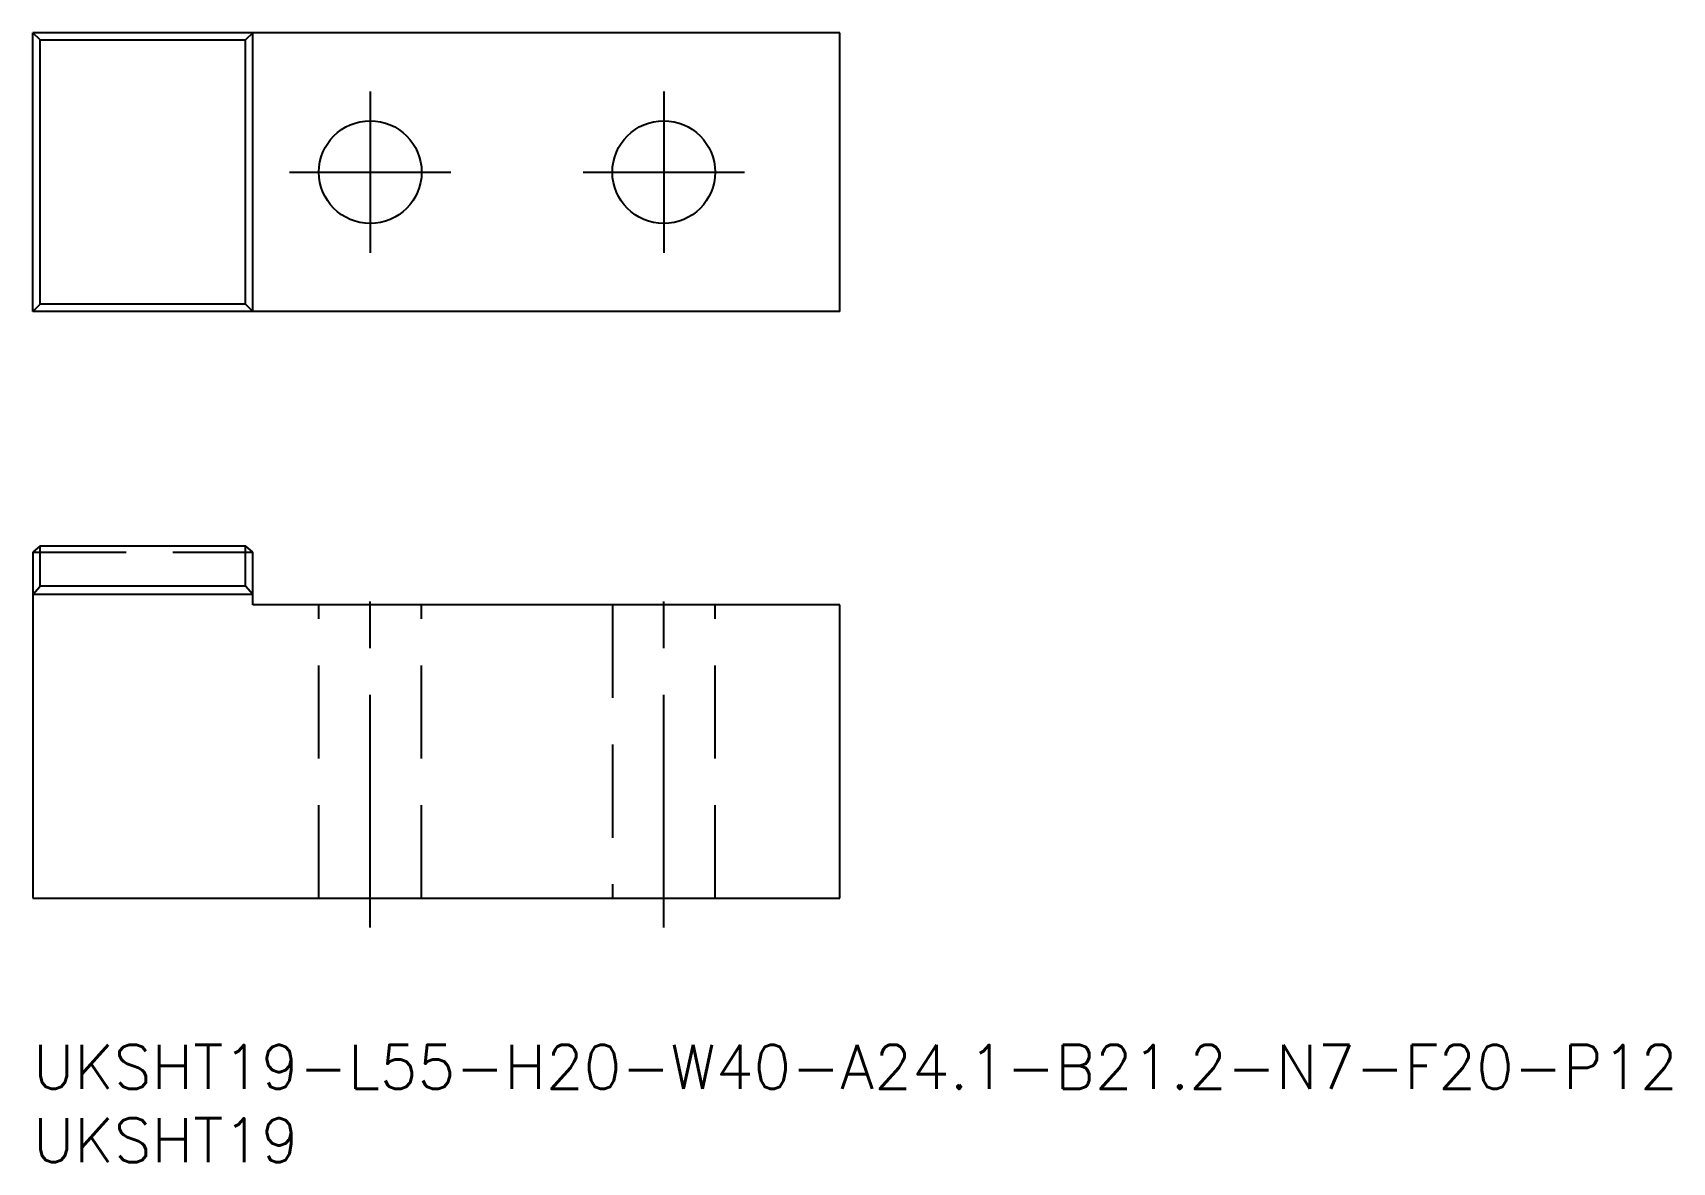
# Model space of a CAD drawing. Extents: x 0 to 112, y -8 to 69.
import ezdxf

# ---------------------------------------------------------------- set-up
doc = ezdxf.new("R2010")
doc.units = 0
doc.header["$LTSCALE"] = 0.5
doc.linetypes.add('CENTER', pattern=[50.8, 31.75, -6.35, 6.35, -6.35])
doc.linetypes.add('DASHED', pattern=[19.05, 12.7, -6.35])
doc.layers.get('0').update_dxf_attribs({"linetype": 'CONTINUOUS'})
for name, color, linetype in [('MSM_CENTER', 1, 'CENTER'), ('MSM_CONTINUOUS', 7, 'CONTINUOUS'), ('MSM_DASHED', 4, 'DASHED'), ('MSM_PART_NUMBER', 7, 'CONTINUOUS')]:
    doc.layers.add(name, color=color, linetype=linetype)
doc.styles.get("Standard").update_dxf_attribs({"font": 'txt.shx', "height": 3, "bigfont": 'bigfont.shx'})

# ---------------------------------------------------------------- blocks, each defined once
blk = doc.blocks.new('*U1')
at = {"layer": 'MSM_PART_NUMBER'}
blk.add_text('UKSHT19-L55-H20-W40-A24.1-B21.2-N7-F20-P12', height=3, dxfattribs=at).set_placement((0, -3))
blk = doc.blocks.new('*U2')
at = {"layer": 'MSM_PART_NUMBER'}
blk.add_text('UKSHT19', height=3, dxfattribs=at).set_placement((0, -8))

msp = doc.modelspace()

# ---------------------------------------------------------------- linework, layer by layer
at = {"layer": 'MSM_CENTER'}
for p, q in [((23, 65), (23, 54)), ((43, 65), (43, 54)), ((17.5, 59.5), (28.5, 59.5)), ((37.5, 59.5), (48.5, 59.5)), ((23, 8), (23, 32)), ((43, 8), (43, 32))]:
    msp.add_line(p, q, dxfattribs=at)
at = {"layer": 'MSM_CONTINUOUS'}
for p, q in [((55, 69), (0, 69)), ((0, 50), (0, 69)), ((0.5, 68.51), (0.01, 69)), ((0.5, 68.51), (14.5, 68.51)), ((0.5, 50.49), (0.5, 68.51)), ((14.99, 69), (14.5, 68.51)), ((14.5, 50.49), (14.5, 68.51)), ((15, 50), (15, 69)), ((55, 50), (55, 69)), ((0.01, 50), (0.5, 50.49)), ((14.5, 50.49), (0.5, 50.49)), ((14.99, 50), (14.5, 50.49)), ((55, 50), (0, 50)), ((0.01, 33.6), (0, 33.59)), ((0, 33.59), (0, 10)), ((0.5, 34.02), (0.01, 33.6)), ((0.5, 34.02), (14.5, 34.02)), ((0.5, 31.28), (0.5, 34.02)), ((14.99, 33.6), (14.5, 34.02)), ((14.5, 31.28), (14.5, 34.02)), ((15, 33.59), (14.99, 33.6)), ((15, 30), (15, 33.59)), ((0.01, 30.7), (0, 30.69)), ((0.01, 30.7), (0.5, 31.28)), ((14.99, 30.7), (0.01, 30.7)), ((14.5, 31.28), (0.5, 31.28)), ((14.99, 30.7), (14.5, 31.28)), ((15, 30.69), (14.99, 30.7)), ((55, 30), (15, 30)), ((55, 10), (55, 30)), ((0, 10), (55, 10))]:
    msp.add_line(p, q, dxfattribs=at)
for centre in [(23, 59.5), (43, 59.5)]:
    msp.add_circle(centre, 3.5, dxfattribs=at)
at = {"layer": 'MSM_DASHED'}
for p, q in [((0.01, 33.6), (14.99, 33.6)), ((19.5, 10), (19.5, 30)), ((26.5, 10), (26.5, 30)), ((39.5, 30), (39.5, 10)), ((46.5, 10), (46.5, 30))]:
    msp.add_line(p, q, dxfattribs=at)

# ---------------------------------------------------------------- block references
for name in ['*U1', '*U2']:
    msp.add_blockref(name, (0, 0))

doc.saveas('drawing.dxf')
